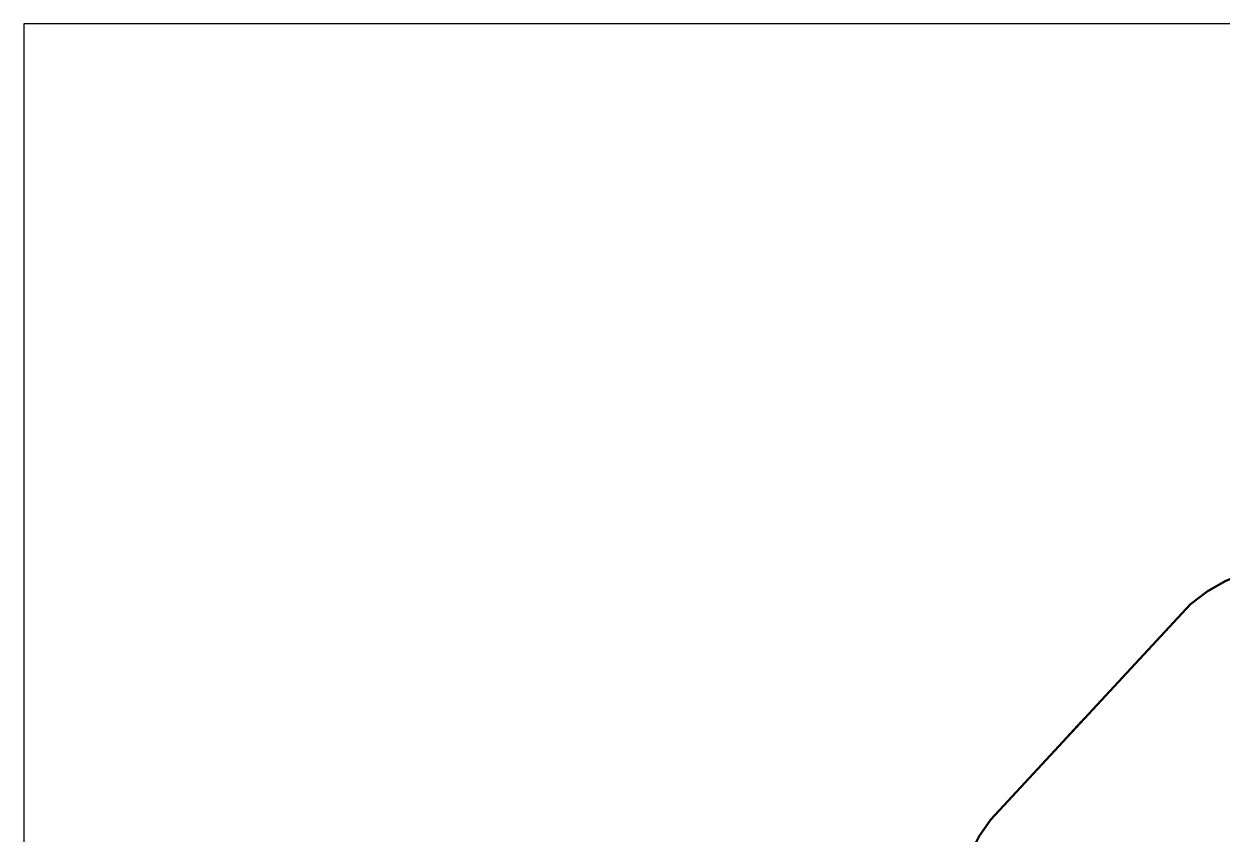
# Model space of a CAD drawing. Header units: metres. Extents: x -24.2 to 51.5, y -28.6 to 30.1.
# Drawn here: x -24.25 to -15.11, y 23.91 to 30.09 of the extents above; entities that cross this region are included whole.
import ezdxf

# ---------------------------------------------------------------- set-up
doc = ezdxf.new("R2010")
doc.units = ezdxf.units.M
doc.layers.add('GF-BLACK', color=250, linetype='Continuous')
doc.layers.add('GF-DARKGRAY', color=8, linetype='Continuous')

msp = doc.modelspace()

# ---------------------------------------------------------------- linework, layer by layer
at = {"layer": 'GF-BLACK', "lineweight": 50, "true_color": 0x000000}
msp.add_line((-16.8723, 24.0231), (-15.3516, 25.6645), dxfattribs=at)
at = {"layer": 'GF-BLACK', "lineweight": 25, "true_color": 0x000000}
msp.add_lwpolyline([(11.0973, 30.0877), (-24.2464, 30.0877), (-24.2464, -28.567)], dxfattribs=at)
at = {"layer": 'GF-BLACK', "lineweight": 50, "true_color": 0x000000}
for points in [[(-13.7283, 25.6705), (-13.8611, 25.761), (-13.9999, 25.8395), (-14.1508, 25.8998), (-14.3076, 25.936), (-14.4645, 25.9541), (-14.6214, 25.9541), (-14.7844, 25.936), (-14.9352, 25.8998), (-15.0861, 25.8395), (-15.2249, 25.761), (-15.3516, 25.6645)], [(-16.8723, 24.0231), (-16.9628, 23.8964), (-17.0292, 23.7636), (-17.0775, 23.6188), (-17.1076, 23.4679), (-17.1137, 23.311), (-17.0956, 23.1602), (-17.0594, 23.0093), (-17.005, 22.8705), (-16.9326, 22.7317), (-16.8361, 22.611), (-16.7275, 22.5024)]]:
    msp.add_lwpolyline(points, dxfattribs=at)
at = {"layer": 'GF-DARKGRAY', "lineweight": 25, "true_color": 0x767676}
msp.add_line((-16.8723, 24.0231), (-16.1844, 24.7714), dxfattribs=at)

doc.saveas('drawing.dxf')
